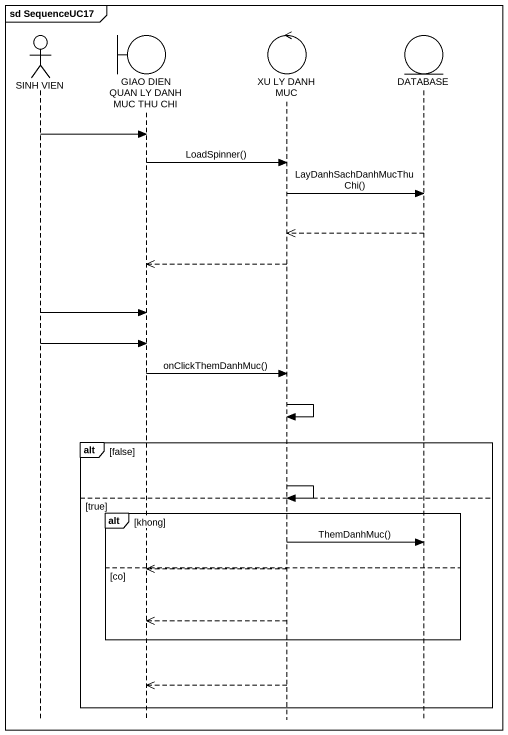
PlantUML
@startuml
mainframe sd SequenceUC17
hide footbox
actor "SINH VIEN" as SINH_VIEN
boundary "GIAO DIEN QUAN LY DANH MUC THU CHI" as GIAO_DIEN_QUAN_LY_DANH_MUC
control "XU LY DANH MUC" as XU_LY_DANH_MUC
entity "DATABASE" as DATABASE_

SINH_VIEN -> GIAO_DIEN_QUAN_LY_DANH_MUC
GIAO_DIEN_QUAN_LY_DANH_MUC -> XU_LY_DANH_MUC : LoadSpinner()
XU_LY_DANH_MUC -> DATABASE_ : LayDanhSachDanhMucThuChi()
DATABASE_ -->> XU_LY_DANH_MUC
XU_LY_DANH_MUC -->> GIAO_DIEN_QUAN_LY_DANH_MUC
SINH_VIEN -> GIAO_DIEN_QUAN_LY_DANH_MUC
SINH_VIEN -> GIAO_DIEN_QUAN_LY_DANH_MUC
GIAO_DIEN_QUAN_LY_DANH_MUC -> XU_LY_DANH_MUC : onClickThemDanhMuc()
XU_LY_DANH_MUC -> XU_LY_DANH_MUC
alt false
  XU_LY_DANH_MUC -> XU_LY_DANH_MUC
else true
  alt khong
    XU_LY_DANH_MUC -> DATABASE_ : ThemDanhMuc()
  else co
    XU_LY_DANH_MUC -->> GIAO_DIEN_QUAN_LY_DANH_MUC
    XU_LY_DANH_MUC -->> GIAO_DIEN_QUAN_LY_DANH_MUC
  end
  XU_LY_DANH_MUC -->> GIAO_DIEN_QUAN_LY_DANH_MUC
end
@enduml
